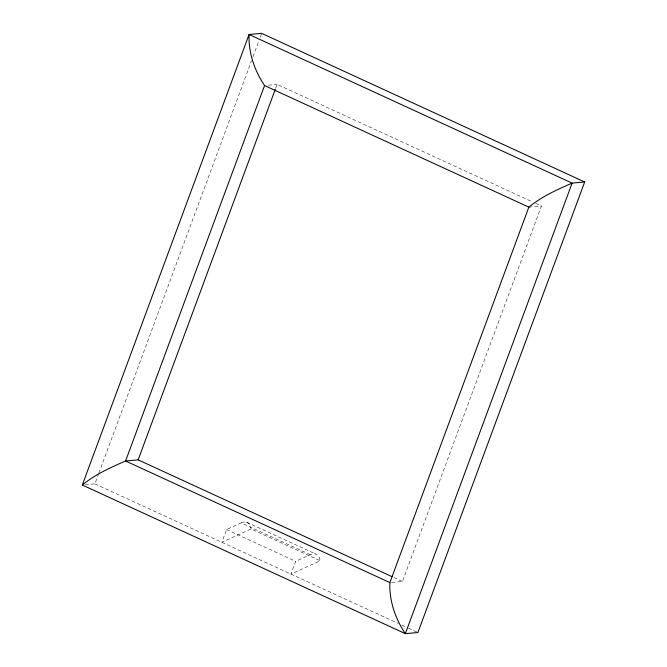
<?xml version="1.0" encoding="UTF-8"?>
<svg xmlns="http://www.w3.org/2000/svg" width="667" height="667" viewBox="0 0 667 667"><rect width="100%" height="100%" fill="white"/><g stroke="black" fill="none" stroke-linecap="round" stroke-linejoin="round"><path stroke-width="0.5" stroke-dasharray="3.33 2.5" d="M85.218 484.759L94.889 483.883L98.499 474.112M98.866 473.128L251.526 60.714M252.968 56.803L258.754 41.171M260.205 37.26L261.647 33.35M275.679 88.311L277.122 84.409L531.983 201.667M310.28 554.686L241.179 522.895L226.572 529.556L221.853 542.296L251.075 528.973L320.177 560.764L290.945 574.095L295.664 561.347L310.28 554.686A36.693 13.415 -65.3 0 1 320.168 560.764M391.812 582.416L402.443 581.457L541.421 206.011L535.751 203.402M268.417 85.193L277.122 84.409M528.848 207.154L541.421 206.011M393.955 577.547L402.443 581.457M246.773 522.286L315.875 554.077M226.572 529.556L295.664 561.347M94.889 483.883L398.166 623.42M401.926 625.154L407.57 627.747M408.512 628.181L416.975 632.074M241.179 522.895A36.693 13.415 -65.3 0 1 251.075 528.973"/><path stroke-width="1" d="M528.848 207.154L264.557 85.543C254.536 70.702 248.307 52.51 249.083 34.492L572.111 183.117C557.02 189.678 541.612 196.582 528.848 207.154L389.878 582.591C389.103 600.617 395.331 618.801 405.353 633.65L417.917 632.508L584.684 181.974L261.647 33.35L249.083 34.492L82.316 485.026L405.353 633.65L572.111 183.117L584.684 181.974M264.557 85.543L125.579 460.989C110.48 467.55 95.073 474.454 82.316 485.026M389.878 582.591L125.579 460.989L138.152 459.846L275.313 89.278M138.152 459.846L392.063 576.68"/></g></svg>
